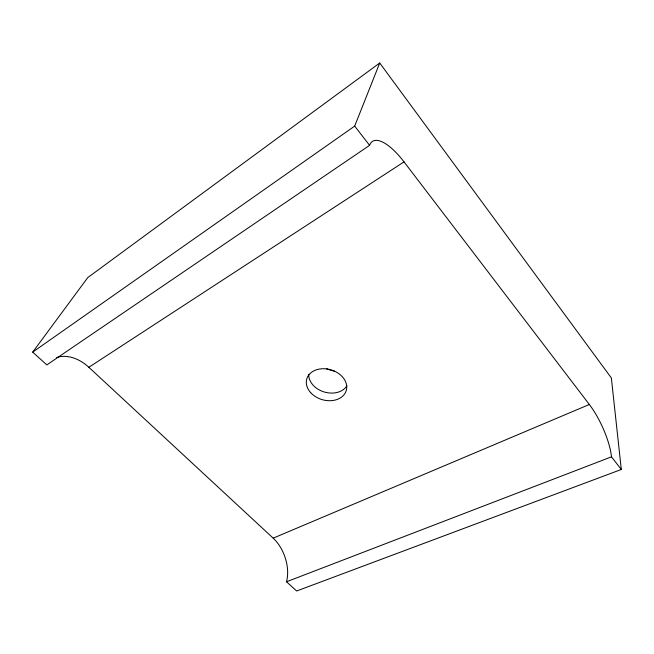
<?xml version="1.0" encoding="UTF-8"?>
<svg xmlns="http://www.w3.org/2000/svg" width="654" height="654" viewBox="0 0 654 654"><rect width="100%" height="100%" fill="white"/><g stroke="black" fill="none" stroke-linecap="round" stroke-linejoin="round"><path stroke-width="0.98" d="M621.3 469.482L611.482 456.844A41.554 12.246 65.2 0 0 589.344 404.483L404.025 161.873A48.38 16.988 58.9 0 0 369.6 145.335L46.826 364.907L32.7 352.122L354.672 126.108L379.729 63.005L611.359 377.971L621.3 469.482L296.671 590.995L286.493 581.782A33.011 20.805 70.5 0 0 273.184 538.16L88.846 367.286A37.172 26.879 53.2 0 0 56.677 357.534M32.7 352.122L87.75 277.607L379.729 63.005M88.846 367.286L404.025 161.873M273.184 538.16L589.344 404.483M286.493 581.782L611.482 456.844M354.672 126.108L369.6 145.335M334.3 371.08A31.441 24.672 16.3 0 1 326.624 368.758M346.939 385.844A20.356 15.5 16.3 0 1 324.147 391.967A20.356 15.5 16.3 0 1 308.729 374.292M310.691 392.678A20.576 15.549 16.3 0 0 345.337 392.776A20.576 15.549 16.3 0 0 323.534 368.717A20.576 15.549 16.3 0 0 310.691 392.678"/></g></svg>
